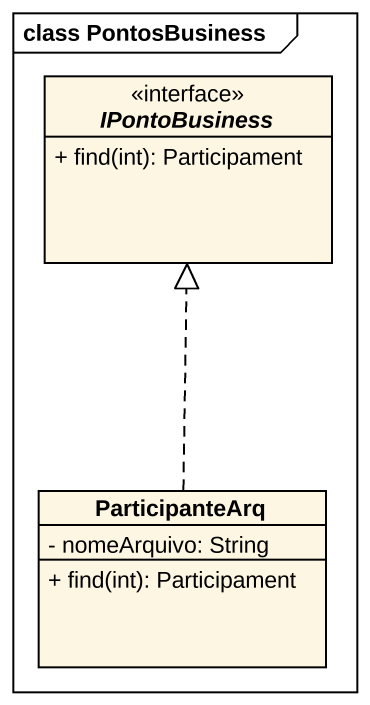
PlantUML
@startuml
mainframe class PontosBusiness
hide circle
hide empty members
skinparam classAttributeIconSize 0
interface IPontoBusiness <<interface>> {
  + find(int): Participament
}
class ParticipanteArq {
  - nomeArquivo: String
  + find(int): Participament
}
ParticipanteArq .up.|> IPontoBusiness
@enduml
